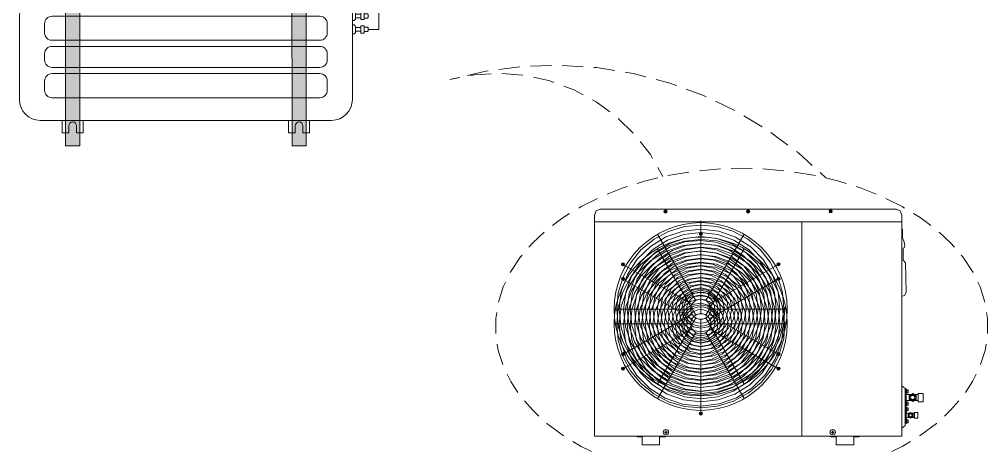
# Model space of a CAD drawing. Header units: millimetres. Extents: x 2773669 to 2919208, y -67651 to -3984.
# Drawn here: x 2818462 to 2820555, y -56564 to -55630 of the extents above; entities that cross this region are included whole.
import ezdxf

# ---------------------------------------------------------------- set-up
doc = ezdxf.new("R2010")
doc.units = ezdxf.units.MM
doc.header["$MEASUREMENT"] = 0
for name, color, linetype, lineweight in [('Exterior walls_Pen_No__1', 7, 'Continuous', 5), ('Gas Pipe', 81, 'Continuous', 5), ('Liquid Pipe', 14, 'Continuous', 5)]:
    doc.layers.add(name, color=color, linetype=linetype, lineweight=lineweight)
doc.layers.add('Exterior walls_Pen_No__119', color=7, linetype='Continuous', lineweight=5, true_color=0xdecbcb)
for name, color, linetype, true_color in [('PDF2_0_Pen_No__20', 7, 'Continuous', 0x999999), ('PDF2_a.drain', 7, 'Continuous', 0x808000), ('PDF2_Interior - Furniture _Pen_No__161', 252, 'Continuous', 0x696969)]:
    doc.layers.add(name, color=color, linetype=linetype, true_color=true_color)
doc.layers.add('PDF2_Kondenzati', color=7, linetype='Continuous')

# ---------------------------------------------------------------- blocks, each defined once
blk = doc.blocks.new('NJS12')
at = {"layer": 'Exterior walls_Pen_No__119', "linetype": 'Continuous', "lineweight": 0, "true_color": 0xeee4e4}
for points in [[(-251.9, 55), (-252, -325), (-282.5, -325), (-282.5, 55)], [(237.5, 55), (237.5, -325), (207, -325), (206.9, 55)]]:
    blk.add_hatch(color=254, dxfattribs=at).paths.add_polyline_path(points)
at = {"color": 3, "lineweight": 13}
for p, q in [((-337.5, 0), (337.5, 0)), ((337.5, 0), (337.5, -225)), ((-382.5, -225), (-382.5, -45)), ((292.5, -270), (-337.5, -270))]:
    blk.add_line(p, q, dxfattribs=at)
at = {"color": 3}
for p, q in [((-328.1, -61.3), (-328.1, -80.8)), ((266.9, -45), (-311.8, -45)), ((283.2, -80.8), (283.2, -61.3)), ((-311.8, -97.1), (266.9, -97.1)), ((-311.8, -110.2), (266.9, -110.2)), ((-328.1, -139.5), (-328.1, -126.5)), ((283.2, -126.5), (283.2, -139.5)), ((266.9, -155.8), (-311.8, -155.8)), ((-328.1, -204.8), (-328.1, -185.2)), ((-311.8, -168.9), (266.9, -168.9)), ((283.2, -185.2), (283.2, -204.8)), ((266.9, -221.1), (-311.8, -221.1))]:
    blk.add_line(p, q, dxfattribs=at)
for points in [[(-244.6, 0), (-244.6, 27.1), (-258.9, 27.1), (-258.9, 11.8, -1), (-275.6, 11.8), (-275.6, 27.1), (-289.9, 27.1), (-289.9, 0)], [(244.9, 0), (244.9, 27.1), (230.6, 27.1), (230.6, 11.8, -1), (213.9, 11.8), (213.9, 27.1), (199.6, 27.1), (199.6, 0)], [(337.5, -35), (341, -35, -0.414214), (343.9, -37.9), (343.9, -51.1, -0.414214), (341, -54), (337.5, -54)], [(337.5, -64), (341, -64, -0.414214), (343.9, -66.9), (343.9, -80.1, -0.414214), (341, -83), (337.5, -83)], [(-244.6, -270), (-244.6, -297.2), (-258.9, -297.2), (-258.9, -281.9, 1), (-275.6, -281.9), (-275.6, -297.2), (-289.9, -297.2), (-289.9, -270)], [(244.9, -270), (244.9, -297.2), (230.6, -297.2), (230.6, -281.9, 1), (213.9, -281.9), (213.9, -297.2), (199.6, -297.2), (199.6, -270)]]:
    blk.add_lwpolyline(points, format="xyb", dxfattribs=at)
for points in [[(343.9, -40.4), (355.9, -40.4), (355.9, -48.6), (343.9, -48.6)], [(355.9, -36.6), (362.7, -36.6), (362.7, -52.4), (355.9, -52.4)], [(343.9, -69.4), (355.9, -69.4), (355.9, -77.6), (343.9, -77.6)], [(355.9, -65.6), (362.7, -65.6), (362.7, -81.4), (355.9, -81.4)]]:
    blk.add_lwpolyline(points, close=True, dxfattribs=at)
for points in [[(362.7, -39.6), (368.9, -39.6, -0.414214), (371.7, -42.4), (371.7, -46.6, -0.414214), (368.9, -49.4), (362.7, -49.4)], [(362.7, -68.6), (368.9, -68.6, -0.414214), (371.7, -71.4), (371.7, -75.6, -0.414214), (368.9, -78.4), (362.7, -78.4)]]:
    blk.add_lwpolyline(points, format="xyb", close=True, dxfattribs=at)
at = {"color": 3, "lineweight": 13}
for centre, start, end in [((-337.5, -45), 90, 180), ((-337.5, -225), 180, 270), ((292.5, -225), 270, 0)]:
    blk.add_arc(centre, 45, start, end, dxfattribs=at)
at = {"color": 3}
for centre, start, end in [((-311.8, -61.3), 90, 180), ((266.9, -61.3), 0, 90), ((-311.8, -80.8), 180, 270), ((266.9, -80.8), 270, 360), ((-311.8, -126.5), 90, 180), ((266.9, -126.5), 0, 90), ((-311.8, -139.5), 180, 270), ((266.9, -139.5), 270, 360), ((-311.8, -185.2), 90, 180), ((266.9, -185.2), 0, 90), ((-311.8, -204.8), 180, 270), ((266.9, -204.8), 270, 360)]:
    blk.add_arc(centre, 16.3, start, end, dxfattribs=at)
at = {"layer": 'Exterior walls_Pen_No__1', "color": 7, "linetype": 'Continuous', "lineweight": 5, "flags": 128}
for points in [[(-251.9, 55), (-252, -325), (-282.5, -325), (-282.5, 55)], [(237.5, 55), (237.5, -325), (207, -325), (206.9, 55)]]:
    blk.add_lwpolyline(points, close=True, dxfattribs=at)

msp = doc.modelspace()

# ---------------------------------------------------------------- linework, layer by layer
at = {"layer": 'Gas Pipe'}
msp.add_lwpolyline([(2819152.7134, -55178.54946), (2819238.88311, -55178.54946), (2819238.88311, -55652.00898), (2819216.08013, -55652.00898)], dxfattribs=at)
at = {"layer": 'PDF2_0_Pen_No__20', "lineweight": 0}
for points in [[(2819971.24167, -56240.9806), (2819962.8566, -56227.86202), (2819950.14375, -56218.93598), (2819934.99653, -56215.58195), (2819919.30833, -56218.69254), (2819906.05451, -56227.59154), (2819897.12847, -56240.89946), (2819894.15312, -56256.58765), (2819897.12847, -56272.3029), (2819906.05451, -56285.61081), (2819919.30833, -56294.48276), (2819935.26701, -56297.59335), (2819950.95521, -56294.5639), (2819964.47951, -56285.9354), (2819973.94653, -56272.92501), (2819978.00382, -56257.34501), (2819974.75799, -56240.60192), (2819965.56146, -56226.26616), (2819951.49618, -56216.36636), (2819934.99653, -56212.30907), (2819917.41493, -56215.33852), (2819901.99722, -56224.99487), (2819891.71875, -56239.76341), (2819887.93194, -56257.34501), (2819891.17777, -56275.65692), (2819901.18576, -56291.31807), (2819916.33298, -56301.86703), (2819934.72604, -56305.68088), (2819953.93056, -56302.02932), (2819970.7007, -56291.31807), (2819982.06111, -56275.0889), (2819986.1184, -56255.83029), (2819981.79063, -56236.43643), (2819970.7007, -56219.90973), (2819954.20104, -56208.41407), (2819934.99653, -56203.43713), (2819914.43958, -56208.00834), (2819897.12847, -56219.69334), (2819884.95659, -56236.92331), (2819879.81736, -56257.34501), (2819883.60416, -56278.68637), (2819895.23506, -56296.91713), (2819913.08715, -56309.2513), (2819934.18507, -56313.76842), (2819956.63542, -56309.73818), (2819975.56945, -56297.67449), (2819988.82327, -56279.30849), (2819994.23299, -56257.34501), (2819991.79861, -56238.62737), (2819983.41354, -56221.6138), (2819970.43021, -56208.03539), (2819953.66007, -56199.24459), (2819934.99653, -56196.10695), (2819915.79201, -56198.78477), (2819898.21041, -56207.30508), (2819884.14513, -56220.88348), (2819875.21909, -56238.11345), (2819871.70277, -56257.34501), (2819877.11249, -56281.33713), (2819890.90729, -56301.78588), (2819910.92326, -56315.93231), (2819934.99653, -56321.883), (2819955.0125, -56317.82571), (2819973.13507, -56308.22345), (2819988.01181, -56293.83359), (2819998.01979, -56275.87331), (2820002.34757, -56255.83029), (2819998.83125, -56235.21925), (2819989.09375, -56216.69095), (2819974.21701, -56201.9224), (2819955.82396, -56192.32015), (2819935.26701, -56188.77678), (2819913.35764, -56191.42754), (2819893.34166, -56200.86751), (2819877.38298, -56216.12293), (2819867.37499, -56235.59793), (2819863.58819, -56257.34501), (2819867.64548, -56279.25439), (2819877.92395, -56299.02693), (2819893.61215, -56314.90446), (2819913.35764, -56325.53457), (2819934.99653, -56329.97054), (2819957.71736, -56325.48047), (2819978.00382, -56314.71512), (2819994.50347, -56298.54005), (2820005.59341, -56278.36179), (2820010.46216, -56255.83029), (2820006.13438, -56232.64963), (2819995.31493, -56211.74105), (2819978.81528, -56194.97091), (2819958.25833, -56183.77279), (2819934.99653, -56179.14747), (2819910.92326, -56183.3941), (2819889.28437, -56194.61928), (2819871.70277, -56211.7681), (2819860.34235, -56233.32584), (2819855.74409, -56257.34501), (2819860.07187, -56281.60762), (2819871.43229, -56303.54404), (2819888.47291, -56321.20679), (2819910.1118, -56333.05408), (2819934.18507, -56338.05807), (2819959.34028, -56333.45981), (2819982.06111, -56321.883), (2820000.45417, -56304.27436), (2820012.89653, -56282.14859), (2820018.57674, -56257.34501), (2820014.24896, -56231.2972), (2820002.34757, -56207.73786), (2819984.225, -56188.77678), (2819960.96319, -56176.17213), (2819934.99653, -56171.05994), (2819908.48889, -56175.7123), (2819884.41562, -56188.07351), (2819865.2111, -56207.00754), (2819852.49826, -56230.83737), (2819847.62951, -56257.34501), (2819851.41631, -56284.85345), (2819863.85867, -56309.71113), (2819883.60416, -56329.40252), (2819908.48889, -56341.98012), (2819935.80798, -56346.14561), (2819962.8566, -56341.03342), (2819987.20035, -56328.18533), (2820006.94584, -56308.73738), (2820019.92917, -56284.42067), (2820025.06841, -56257.34501), (2820021.01112, -56228.64643), (2820008.56875, -56202.59862), (2819988.28229, -56181.71709), (2819962.8566, -56168.05754), (2819934.18507, -56162.9724), (2819905.51354, -56167.9764), (2819879.54687, -56181.5548), (2819858.98992, -56202.35518), (2819845.7361, -56228.45709), (2819840.86735, -56257.34501), (2819843.30173, -56282.22974), (2819852.22777, -56305.57269), (2819866.83402, -56325.72391), (2819886.57951, -56341.22276), (2819909.57083, -56350.96026), (2819934.18507, -56354.23314), (2819959.34028, -56350.58158), (2819982.87257, -56340.78998), (2820002.88854, -56325.45342), (2820018.84723, -56305.57269), (2820029.1257, -56282.36498), (2820033.18299, -56257.34501), (2820030.74862, -56231.10786), (2820021.55209, -56206.49362), (2820005.86389, -56185.34161), (2819985.03646, -56169.22063), (2819960.42222, -56159.32084), (2819934.18507, -56156.39959), (2819908.48889, -56160.1323), (2819884.14513, -56170.14028), (2819863.3177, -56185.82848), (2819846.81805, -56206.22313), (2819835.9986, -56230.05296), (2819831.40034, -56255.83029), (2819834.91666, -56282.82481), (2819845.19513, -56308.03411), (2819861.69478, -56329.7812), (2819883.06319, -56346.63248), (2819908.2184, -56357.45193), (2819934.99653, -56361.56332), (2819962.31563, -56357.64127), (2819987.47084, -56347.03821), (2820009.38021, -56330.43037), (2820026.42084, -56308.84557), (2820037.51077, -56283.69036), (2820042.10903, -56256.58765), (2820039.13369, -56228.32185), (2820028.85521, -56201.84126), (2820012.08507, -56179.06633), (2819989.63472, -56161.67407), (2819963.39757, -56150.90872), (2819934.99653, -56147.55469), (2819906.325, -56150.98987), (2819879.54687, -56161.78226), (2819856.28506, -56179.17452), (2819838.43298, -56202.00355), (2819827.07256, -56228.67348), (2819823.28575, -56257.34501), (2819827.07256, -56286.36817), (2819838.43298, -56313.38974), (2819856.01458, -56336.67859), (2819879.27638, -56354.69297), (2819906.05451, -56366.18863), (2819934.99653, -56370.43526), (2819964.47951, -56365.7829), (2819991.79861, -56354.01676), (2820015.60139, -56335.86714), (2820033.99445, -56312.44304), (2820045.89584, -56285.20508), (2820051.03508, -56255.83029), (2820046.43681, -56225.80633), (2820034.53542, -56197.91921), (2820016.14236, -56173.87299), (2819992.0691, -56155.26355), (2819964.20903, -56143.28101), (2819934.18507, -56138.68275), (2819903.89062, -56143.28101), (2819875.48958, -56155.34469), (2819850.87534, -56174.17053), (2819831.94131, -56198.54133), (2819819.76943, -56226.86123), (2819815.17117, -56257.34501), (2819819.49895, -56288.23453), (2819831.67082, -56317.01425), (2819850.87534, -56341.76373), (2819875.48958, -56360.8871), (2819904.16111, -56373.16717), (2819934.99653, -56377.76544), (2819966.6434, -56373.14012), (2819995.85591, -56360.77891), (2820021.2816, -56341.4662), (2820041.02709, -56316.44623), (2820054.01042, -56287.26078), (2820059.14966, -56255.83029), (2820055.09237, -56223.37195), (2820042.65001, -56193.07751), (2820022.90452, -56167.08379), (2819996.93785, -56147.14896), (2819966.6434, -56134.7066), (2819934.18507, -56130.59521), (2819901.72673, -56135.46396), (2819871.43229, -56148.3391), (2819845.19513, -56168.46327), (2819825.17916, -56194.48404), (2819811.92534, -56224.77848), (2819807.05659, -56257.34501), (2819811.11388, -56290.723), (2819823.82673, -56321.883), (2819844.11319, -56348.68818), (2819870.62083, -56369.27217), (2819901.72673, -56382.20141), (2819934.99653, -56386.61033), (2819968.53681, -56381.55224), (2819999.64271, -56368.27137), (2820026.69132, -56347.66033), (2820047.51876, -56320.9904), (2820061.04306, -56289.93859), (2820066.45279, -56256.50651), (2820061.85452, -56222.34411), (2820048.87119, -56190.42674), (2820028.04375, -56162.9724), (2820000.99514, -56141.73924), (2819969.34826, -56128.21493), (2819934.99653, -56123.26504), (2819900.64479, -56128.21493), (2819868.45694, -56141.604), (2819840.86735, -56162.56667), (2819818.95798, -56189.77758), (2819804.8927, -56221.53265), (2819798.942, -56255.83029), (2819803.81075, -56291.10168), (2819817.33506, -56324.04689), (2819838.70346, -56352.52908), (2819866.56354, -56374.65485), (2819899.02187, -56389.01766), (2819934.18507, -56394.69787), (2819965.02049, -56390.82992), (2819994.23299, -56380.4162), (2820020.47014, -56363.9436), (2820042.37952, -56342.22356), (2820059.42015, -56316.22984), (2820070.23959, -56287.23373), (2820074.56737, -56256.5606), (2820071.59202, -56225.07602), (2820061.85452, -56195.05206), (2820045.35487, -56168.05754), (2820023.175, -56145.5531), (2819996.39688, -56128.70181), (2819966.6434, -56118.39629), (2819934.99653, -56115.1775), (2819903.62013, -56119.04545), (2819873.59617, -56129.64851), (2819846.81805, -56146.4998), (2819824.09721, -56168.78785), (2819807.05659, -56195.43074), (2819795.96666, -56225.18421), (2819791.63888, -56256.6147), (2819795.1552, -56288.7214), (2819805.70416, -56319.23224), (2819822.74478, -56346.65953), (2819845.46562, -56369.65085), (2819872.78472, -56387.07016), (2819903.07916, -56398.0519), (2819934.99653, -56402.02804), (2819967.72535, -56398.40353), (2819998.56077, -56387.69228), (2820026.42084, -56370.40822), (2820049.68264, -56347.41689), (2820067.26424, -56319.85436), (2820078.35417, -56289.07304), (2820082.68195, -56256.58765), (2820078.89515, -56223.5072), (2820068.0757, -56192.04966), (2820050.4941, -56163.81091), (2820026.96181, -56140.25157), (2819998.83125, -56122.53473), (2819967.45486, -56111.52594), (2819934.18507, -56107.84733), (2819900.64479, -56111.20136), (2819868.72742, -56122.0208), (2819840.05589, -56139.73764), (2819815.98263, -56163.45928), (2819797.86006, -56191.96852), (2819786.49964, -56223.80473), (2819782.71283, -56257.34501), (2819786.22915, -56291.45331), (2819797.58957, -56323.8846), (2819815.44166, -56353.01596), (2819839.78541, -56377.35971), (2819868.72742, -56395.67162), (2819900.91527, -56407.03204), (2819934.99653, -56410.89999), (2819969.34826, -56406.7886), (2820002.07709, -56395.23884), (2820031.56007, -56376.81874), (2820055.90383, -56352.39384), (2820074.56737, -56323.18134), (2820086.46876, -56290.61481), (2820090.52605, -56256.23602), (2820086.73924, -56221.5056), (2820075.37883, -56188.50629), (2820056.98577, -56158.88806), (2820032.37153, -56134.11153), (2820002.61806, -56115.42094), (2819969.88924, -56103.79004), (2819934.99653, -56099.75979), (2819899.83333, -56103.68184), (2819866.56354, -56115.31275), (2819836.53957, -56134.08448), (2819811.38436, -56158.99626), (2819792.45034, -56188.85792), (2819780.54895, -56222.20886), (2819776.22117, -56257.34501), (2819780.00797, -56292.94099), (2819791.90936, -56326.80585), (2819810.57291, -56357.23554), (2819835.72812, -56382.79648), (2819865.75208, -56402.16329), (2819899.56284, -56414.44336), (2819934.99653, -56418.98752), (2819970.97118, -56414.47041), (2820005.05243, -56402.29853), (2820035.61737, -56383.01287), (2820061.31355, -56357.53308), (2820080.78855, -56327.13043), (2820093.23091, -56293.18443), (2820097.82918, -56257.34501), (2820094.58334, -56220.47775), (2820083.22293, -56185.31456), (2820063.74792, -56153.69473), (2820038.05174, -56127.24118), (2820006.67535, -56107.33341), (2819971.78264, -56094.99924), (2819934.99653, -56090.88785), (2819898.21041, -56095.29677), (2819863.04722, -56107.73913), (2819831.40034, -56127.59282), (2819805.16318, -56153.88407), (2819785.14721, -56185.31456), (2819772.70485, -56220.39661), (2819768.10658, -56257.34501), (2819772.16388, -56294.69915), (2819784.33575, -56330.21398), (2819804.08124, -56362.13134), (2819830.58888, -56388.77422), (2819862.23576, -56408.87134), (2819897.66944, -56421.34075), (2819934.99653, -56425.56034), (2819972.5941, -56421.34075), (2820008.56875, -56408.92544), (2820040.7566, -56388.96356), (2820067.80522, -56362.40183), (2820088.36216, -56330.53856), (2820101.3455, -56294.94258), (2820106.21425, -56257.34501), (2820102.42744, -56218.93598), (2820090.25556, -56182.36626), (2820069.9691, -56149.47514), (2820042.92049, -56121.93966), (2820010.46216, -56101.13927), (2819974.21701, -56088.12889), (2819935.80798, -56083.55767), (2819896.85798, -56087.61497), (2819859.5309, -56100.24667), (2819825.99062, -56120.83066), (2819797.86006, -56148.3391), (2819776.76214, -56181.39251), (2819763.23783, -56218.34091), (2819758.36908, -56257.34501), (2819762.69686, -56296.83599), (2819775.40971, -56334.40651), (2819796.50763, -56368.10908), (2819824.63819, -56396.21259), (2819858.17847, -56417.28346), (2819895.77604, -56430.23975), (2819935.26701, -56434.40523), (2819974.75799, -56429.67173), (2820012.62605, -56416.33676), (2820046.43681, -56395.0495), (2820074.56737, -56366.8378), (2820095.93577, -56333.08113), (2820109.46008, -56295.45651), (2820114.32883, -56255.83029), (2820111.62397, -56220.4507), (2820101.88647, -56186.31536), (2820085.38681, -56154.83077), (2820063.20695, -56127.21414), (2820035.88785, -56104.6015), (2820004.51146, -56087.9125), (2819970.7007, -56077.82337), (2819935.26701, -56074.71278), (2819899.83333, -56078.175), (2819865.48159, -56088.50757), (2819834.1052, -56105.30476), (2819806.51561, -56127.9174), (2819783.79478, -56155.47994), (2819767.02464, -56186.93747), (2819756.74617, -56221.07282), (2819753.22985, -56256.58765), (2819756.47568, -56292.18363), (2819766.48367, -56326.48127), (2819783.25381, -56358.07405), (2819805.97464, -56385.71773), (2819833.56423, -56408.38447), (2819865.2111, -56425.10051), (2819899.56284, -56435.27079), (2819934.99653, -56438.46253), (2819970.97118, -56434.86506), (2820005.59341, -56424.18086), (2820037.51077, -56406.86975), (2820065.37084, -56383.58089), (2820087.82119, -56355.26099), (2820104.32084, -56323.01905), (2820114.32883, -56288.15338), (2820116.76321, -56252.01644)], [(2819934.99653, -56065.81378), (2819934.99653, -56234.89466)], [(2819841.40833, -56094.67465), (2819924.17708, -56237.81591)], [(2820028.58473, -56094.59351), (2819945.81597, -56237.81591)], [(2819769.7295, -56161.40358), (2819916.0625, -56246.03869)], [(2819953.93056, -56245.8223), (2820100.26355, -56161.21424)], [(2819748.09061, -56256.58765), (2819913.35764, -56256.58765)], [(2819769.99999, -56352.1504), (2819916.33298, -56267.54234)], [(2819953.66007, -56267.73168), (2820099.99307, -56352.36679)], [(2819956.9059, -56256.58765), (2820122.17293, -56256.6147)], [(2819924.17708, -56275.38644), (2819841.67881, -56418.58179)], [(2819934.99653, -56278.30769), (2819934.99653, -56447.36152)], [(2819946.08646, -56275.38644), (2820028.85521, -56418.50065)]]:
    msp.add_lwpolyline(points, dxfattribs=at)
for points in [[(2819766.48367, -56159.94296), (2819764.31978, -56159.94296), (2819764.31978, -56159.10445), (2819766.48367, -56159.10445), (2819766.48367, -56156.80532), (2819767.29513, -56156.80532), (2819767.29513, -56159.10445), (2819769.7295, -56159.10445), (2819769.7295, -56159.94296), (2819767.29513, -56159.94296), (2819767.29513, -56162.24209), (2819766.48367, -56162.24209)], [(2820102.69793, -56159.94296), (2820100.53404, -56159.94296), (2820100.53404, -56159.10445), (2820102.69793, -56159.10445), (2820102.69793, -56156.80532), (2820103.50938, -56156.80532), (2820103.50938, -56159.10445), (2820105.94376, -56159.10445), (2820105.94376, -56159.94296), (2820103.50938, -56159.94296), (2820103.50938, -56162.24209), (2820102.69793, -56162.24209)], [(2819766.48367, -56354.07085), (2819764.31978, -56354.07085), (2819764.31978, -56353.25939), (2819766.48367, -56353.25939), (2819766.48367, -56350.96026), (2819767.29513, -56350.96026), (2819767.29513, -56353.25939), (2819769.7295, -56353.25939), (2819769.7295, -56354.07085), (2819767.29513, -56354.07085), (2819767.29513, -56356.36998), (2819766.48367, -56356.36998)], [(2820102.69793, -56354.07085), (2820100.53404, -56354.07085), (2820100.53404, -56353.23235), (2820102.69793, -56353.23235), (2820102.69793, -56350.93321), (2820103.50938, -56350.93321), (2820103.50938, -56353.23235), (2820105.94376, -56353.23235), (2820105.94376, -56354.07085), (2820103.50938, -56354.07085), (2820103.50938, -56356.36998), (2820102.69793, -56356.36998)]]:
    msp.add_lwpolyline(points, close=True, dxfattribs=at)
at = {"layer": 'PDF2_a.drain', "lineweight": 0}
for points in [[(2819475.44059, -55741.8796), (2819470.30136, -55742.55581), (2819430.81038, -55751.67119)], [(2819543.6031, -55732.95355), (2819498.16143, -55738.90425)], [(2819612.30657, -55730.0323), (2819566.59442, -55731.60112)], [(2819680.73956, -55732.65602), (2819635.02741, -55729.78887)], [(2819748.90207, -55740.7706), (2819709.68158, -55734.46828), (2819703.73089, -55734.08959)], [(2819816.25312, -55754.34901), (2819788.66353, -55747.12703), (2819771.6229, -55744.39512)], [(2819408.36003, -55756.81043), (2819392.40135, -55760.54314), (2819414.31073, -55756.24241)], [(2819482.20274, -55747.96553), (2819446.22809, -55749.99418), (2819436.76108, -55751.83348)], [(2819550.63574, -55751.02203), (2819505.19407, -55747.26227)], [(2819617.44581, -55766.52088), (2819609.06074, -55763.35619), (2819573.08608, -55755.3498)], [(2819882.25173, -55773.28304), (2819866.02256, -55767.33234), (2819838.43298, -55760.11036)], [(2819680.46908, -55793.4613), (2819660.4531, -55782.56071), (2819639.0847, -55774.55432)], [(2819946.62743, -55797.4645), (2819941.21771, -55794.92193), (2819903.62013, -55781.15418)], [(2819738.35311, -55830.38266), (2819708.59964, -55808.63557), (2819700.75554, -55804.33484)], [(2820008.56875, -55827.21797), (2819967.18438, -55807.39134)], [(2819789.2045, -55876.3653), (2819756.47568, -55844.44794)], [(2820067.53473, -55862.32707), (2820028.31424, -55838.60544)], [(2820123.52536, -55902.06148), (2820086.73924, -55874.68829)], [(2819830.85937, -55930.8953), (2819825.99062, -55922.56433), (2819803.81075, -55894.02804)], [(2820175.99967, -55946.15072), (2820145.97571, -55918.91277), (2820141.91842, -55915.74808)], [(2819853.30971, -55970.03465), (2819842.21978, -55950.72194)], [(2819977.73333, -55953.64319), (2819969.61875, -55953.88662), (2819932.02118, -55957.59228)], [(2820046.16633, -55952.88583), (2820023.44549, -55952.15551), (2820000.45417, -55952.88583)], [(2820114.8698, -55957.59228), (2820077.27223, -55953.88662), (2820069.15765, -55953.64319)], [(2819841.9493, -55973.09114), (2819813.54825, -55979.85329), (2819797.58957, -55984.85729)], [(2819909.30034, -55960.29715), (2819864.12916, -55967.81666)], [(2820182.76182, -55967.81666), (2820137.59064, -55960.29715)], [(2820205.21217, -55972.71246), (2820193.04029, -55961.54138)], [(2820249.30141, -55984.85729), (2820233.34273, -55979.85329), (2820204.94168, -55973.09114)], [(2819775.6802, -55991.72763), (2819765.13124, -55995.10871), (2819732.94339, -56007.9568)], [(2820313.94759, -56007.9568), (2820281.75974, -55995.10871), (2820271.21079, -55991.72763)], [(2819711.84547, -56017.07218), (2819676.68227, -56034.62673), (2819671.27255, -56037.92666)], [(2820375.61843, -56037.92666), (2820370.20871, -56034.62673), (2820334.77503, -56017.07218)], [(2819651.52706, -56049.8551), (2819637.46178, -56058.48361), (2819614.19998, -56076.01111)], [(2820432.691, -56076.01111), (2820409.15871, -56058.48361), (2820395.09343, -56049.8551)], [(2819596.34789, -56090.37392), (2819571.73365, -56113.17591), (2819563.61907, -56122.39948)], [(2820483.27191, -56122.39948), (2820475.15733, -56113.17591), (2820450.54309, -56090.37392)], [(2819548.74233, -56139.71059), (2819545.4965, -56143.4433), (2819524.12809, -56175.27952), (2819523.04615, -56177.6057)], [(2820523.84483, -56177.6057), (2820522.76289, -56175.27952), (2820501.39448, -56143.4433), (2820498.14865, -56139.71059)], [(2819513.03816, -56198.1897), (2819507.89893, -56208.30588), (2819497.62045, -56241.19699)], [(2820549.27053, -56241.19699), (2820538.72157, -56208.30588), (2820533.85282, -56198.1897)], [(2819493.83365, -56263.78258), (2819491.66976, -56276.68477), (2819491.66976, -56309.41359)], [(2820555.22122, -56309.41359), (2820555.22122, -56276.68477), (2820553.05733, -56263.78258)], [(2819494.91559, -56332.05328), (2819497.07948, -56345.76693), (2819506.81698, -56376.16957)], [(2820539.80351, -56376.16957), (2820549.54101, -56345.76693), (2820551.7049, -56332.05328)], [(2819516.55448, -56396.9429), (2819524.12809, -56412.71225), (2819539.81629, -56436.21749)], [(2820507.07469, -56436.21749), (2820522.76289, -56412.71225), (2820530.3365, -56396.9429)], [(2819553.88157, -56454.28596), (2819571.73365, -56474.81586), (2819585.25796, -56487.47461)], [(2820461.63302, -56487.47461), (2820475.15733, -56474.81586), (2820493.00941, -56454.28596)], [(2819602.0281, -56503.00052), (2819602.29859, -56503.24395), (2819637.46178, -56529.53521), (2819638.81421, -56530.34666)], [(2820408.07677, -56530.34666), (2820409.15871, -56529.53521), (2820444.32191, -56503.24395), (2820444.59239, -56503.00052)], [(2819658.5597, -56542.2751), (2819676.68227, -56553.39208), (2819698.59165, -56564.26562)], [(2820348.29933, -56564.26562), (2820370.20871, -56553.39208), (2820388.33128, -56542.2751)]]:
    msp.add_lwpolyline(points, dxfattribs=at)
at = {"layer": 'PDF2_a.drain', "color": 7, "lineweight": 0}
for centre, radius in [((2819935.02617, -56288.01556), 187.14677), ((2819935.0389, -56288.05701), 36.74386), ((2819935.09726, -56287.86331), 30.46437), ((2819935.15081, -56288.02569), 21.75518), ((2820393.1693, -56447.36539), 6.52266)]:
    msp.add_circle(centre, radius, dxfattribs=at)
for points in [[(2819858.71944, -56042.0651), (2819856.82603, -56042.0651), (2819855.4736, -56043.55278), (2819855.4736, -56045.41913)], [(2819855.4736, -56045.41913), (2819855.4736, -56047.28548), (2819856.82603, -56048.77316), (2819858.71944, -56048.77316)], [(2819862.23576, -56045.41913), (2819862.23576, -56043.55278), (2819860.61284, -56042.0651), (2819858.71944, -56042.0651)], [(2819858.71944, -56048.77316), (2819860.61284, -56048.77316), (2819862.23576, -56047.28548), (2819862.23576, -56045.41913)], [(2820037.51077, -56042.0651), (2820035.61737, -56042.0651), (2820033.99445, -56043.55278), (2820033.99445, -56045.41913)], [(2820033.99445, -56045.41913), (2820033.99445, -56047.28548), (2820035.61737, -56048.77316), (2820037.51077, -56048.77316)], [(2820040.7566, -56045.41913), (2820040.7566, -56043.55278), (2820039.13369, -56042.0651), (2820037.51077, -56042.0651)], [(2820037.51077, -56048.77316), (2820039.13369, -56048.77316), (2820040.7566, -56047.28548), (2820040.7566, -56045.41913)], [(2820216.03161, -56041.71347), (2820214.13821, -56041.71347), (2820212.5153, -56043.22819), (2820212.5153, -56045.09455)], [(2820212.5153, -56045.09455), (2820212.5153, -56046.93385), (2820214.13821, -56048.44857), (2820216.03161, -56048.44857)], [(2820219.27745, -56045.09455), (2820219.27745, -56043.22819), (2820217.92502, -56041.71347), (2820216.03161, -56041.71347)], [(2820216.03161, -56048.44857), (2820217.92502, -56048.44857), (2820219.27745, -56046.93385), (2820219.27745, -56045.09455)], [(2819934.99653, -56090.45507), (2819933.10312, -56090.45507), (2819931.75069, -56091.96979), (2819931.75069, -56093.8091)], [(2819931.75069, -56093.8091), (2819931.75069, -56095.67545), (2819933.10312, -56097.19018), (2819934.99653, -56097.19018)], [(2819938.51285, -56093.8091), (2819938.51285, -56091.96979), (2819936.88993, -56090.45507), (2819934.99653, -56090.45507)], [(2819934.99653, -56097.19018), (2819936.88993, -56097.19018), (2819938.51285, -56095.67545), (2819938.51285, -56093.8091)], [(2819767.02464, -56187.53254), (2819765.13124, -56187.53254), (2819763.50832, -56189.02022), (2819763.50832, -56190.88657)], [(2819763.50832, -56190.88657), (2819763.50832, -56192.75293), (2819765.13124, -56194.2406), (2819767.02464, -56194.2406)], [(2819770.27047, -56190.88657), (2819770.27047, -56189.02022), (2819768.91804, -56187.53254), (2819767.02464, -56187.53254)], [(2819767.02464, -56194.2406), (2819768.91804, -56194.2406), (2819770.27047, -56192.75293), (2819770.27047, -56190.88657)], [(2820103.2389, -56187.53254), (2820101.3455, -56187.53254), (2820099.72258, -56189.02022), (2820099.72258, -56190.88657)], [(2820099.72258, -56190.88657), (2820099.72258, -56192.75293), (2820101.3455, -56194.2406), (2820103.2389, -56194.2406)], [(2820106.48473, -56190.88657), (2820106.48473, -56189.02022), (2820105.1323, -56187.53254), (2820103.2389, -56187.53254)], [(2820103.2389, -56194.2406), (2820105.1323, -56194.2406), (2820106.48473, -56192.75293), (2820106.48473, -56190.88657)], [(2819767.02464, -56381.66044), (2819765.13124, -56381.66044), (2819763.50832, -56383.14811), (2819763.50832, -56385.01447)], [(2819763.50832, -56385.01447), (2819763.50832, -56386.88082), (2819765.13124, -56388.39554), (2819767.02464, -56388.39554)], [(2819770.27047, -56385.01447), (2819770.27047, -56383.14811), (2819768.91804, -56381.66044), (2819767.02464, -56381.66044)], [(2819767.02464, -56388.39554), (2819768.91804, -56388.39554), (2819770.27047, -56386.88082), (2819770.27047, -56385.01447)], [(2820103.2389, -56381.66044), (2820101.3455, -56381.66044), (2820099.72258, -56383.14811), (2820099.72258, -56385.01447)], [(2820099.72258, -56385.01447), (2820099.72258, -56386.88082), (2820101.3455, -56388.36849), (2820103.2389, -56388.36849)], [(2820106.48473, -56385.01447), (2820106.48473, -56383.14811), (2820105.1323, -56381.66044), (2820103.2389, -56381.66044)], [(2820103.2389, -56388.36849), (2820105.1323, -56388.36849), (2820106.48473, -56386.88082), (2820106.48473, -56385.01447)], [(2820393.20003, -56442.76325), (2820390.76565, -56442.76325), (2820388.60177, -56444.7919), (2820388.60177, -56447.30742)], [(2820388.60177, -56447.30742), (2820388.60177, -56449.82294), (2820390.76565, -56451.87864), (2820393.20003, -56451.87864)], [(2820397.79829, -56447.30742), (2820397.79829, -56444.7919), (2820395.6344, -56442.76325), (2820393.20003, -56442.76325)], [(2820393.20003, -56451.87864), (2820395.6344, -56451.87864), (2820397.79829, -56449.82294), (2820397.79829, -56447.30742)], [(2819934.99653, -56478.71086), (2819933.10312, -56478.71086), (2819931.75069, -56480.22558), (2819931.75069, -56482.09194)], [(2819938.51285, -56482.09194), (2819938.51285, -56480.22558), (2819936.88993, -56478.71086), (2819934.99653, -56478.71086)], [(2819931.75069, -56482.09194), (2819931.75069, -56483.93124), (2819933.10312, -56485.44597), (2819934.99653, -56485.44597)], [(2819934.99653, -56485.44597), (2819936.88993, -56485.44597), (2819938.51285, -56483.93124), (2819938.51285, -56482.09194)], [(2820388.60177, -56481.46982), (2820386.16739, -56481.46982), (2820384.27399, -56483.47142), (2820384.27399, -56485.90579)], [(2820384.27399, -56485.90579), (2820384.27399, -56488.34017), (2820386.16739, -56490.31472), (2820388.60177, -56490.31472)], [(2820388.60177, -56482.7952), (2820386.97885, -56482.7952), (2820385.62642, -56484.17468), (2820385.62642, -56485.90579)], [(2820385.62642, -56485.90579), (2820385.62642, -56487.60986), (2820386.97885, -56489.01638), (2820388.60177, -56489.01638)], [(2820393.20003, -56485.90579), (2820393.20003, -56483.47142), (2820391.03614, -56481.46982), (2820388.60177, -56481.46982)], [(2820391.8476, -56485.90579), (2820391.8476, -56484.17468), (2820390.49517, -56482.7952), (2820388.60177, -56482.7952)], [(2820388.60177, -56490.31472), (2820391.03614, -56490.31472), (2820393.20003, -56488.34017), (2820393.20003, -56485.90579)], [(2820388.60177, -56489.01638), (2820390.49517, -56489.01638), (2820391.8476, -56487.60986), (2820391.8476, -56485.90579)], [(2819859.80138, -56516.55187), (2819856.55555, -56516.55187), (2819853.85069, -56519.14854), (2819853.85069, -56522.31323)], [(2819865.48159, -56522.31323), (2819865.48159, -56519.14854), (2819862.77673, -56516.55187), (2819859.80138, -56516.55187)], [(2820220.08891, -56516.55187), (2820217.11356, -56516.55187), (2820214.4087, -56519.14854), (2820214.4087, -56522.31323)], [(2820226.0396, -56522.31323), (2820226.0396, -56519.14854), (2820223.33474, -56516.55187), (2820220.08891, -56516.55187)], [(2819853.85069, -56522.31323), (2819853.85069, -56525.50496), (2819856.55555, -56528.07458), (2819859.80138, -56528.07458)], [(2819859.80138, -56528.07458), (2819862.77673, -56528.07458), (2819865.48159, -56525.50496), (2819865.48159, -56522.31323)], [(2820214.4087, -56522.31323), (2820214.4087, -56525.50496), (2820217.11356, -56528.07458), (2820220.08891, -56528.07458)], [(2820220.08891, -56528.07458), (2820223.33474, -56528.07458), (2820226.0396, -56525.50496), (2820226.0396, -56522.31323)]]:
    msp.add_open_spline(points, degree=3, dxfattribs=at)
at = {"layer": 'PDF2_Interior - Furniture _Pen_No__161', "color": 253, "lineweight": 0, "true_color": 0x999999}
for centre, radius in [((2819935.00308, -56256.66225), 187.16986), ((2819935.03317, -56256.68631), 36.74954), ((2819935.09726, -56256.51397), 30.46437), ((2819935.14513, -56256.65496), 21.76081)]:
    msp.add_circle(centre, radius, dxfattribs=at)
for points in [[(2819767.02464, -56156.15615), (2819765.13124, -56156.15615), (2819763.50832, -56157.67087), (2819763.50832, -56159.53723)], [(2819763.50832, -56159.53723), (2819763.50832, -56161.37653), (2819765.13124, -56162.89126), (2819767.02464, -56162.89126)], [(2819770.27047, -56159.53723), (2819770.27047, -56157.67087), (2819768.91804, -56156.15615), (2819767.02464, -56156.15615)], [(2819767.02464, -56162.89126), (2819768.91804, -56162.89126), (2819770.27047, -56161.37653), (2819770.27047, -56159.53723)], [(2820103.2389, -56156.15615), (2820101.3455, -56156.15615), (2820099.72258, -56157.67087), (2820099.72258, -56159.51018)], [(2820099.72258, -56159.51018), (2820099.72258, -56161.37653), (2820101.3455, -56162.89126), (2820103.2389, -56162.89126)], [(2820106.48473, -56159.51018), (2820106.48473, -56157.67087), (2820105.1323, -56156.15615), (2820103.2389, -56156.15615)], [(2820103.2389, -56162.89126), (2820105.1323, -56162.89126), (2820106.48473, -56161.37653), (2820106.48473, -56159.51018)], [(2819767.02464, -56350.28405), (2819765.13124, -56350.28405), (2819763.50832, -56351.79877), (2819763.50832, -56353.66512)], [(2819763.50832, -56353.66512), (2819763.50832, -56355.50443), (2819765.13124, -56357.01915), (2819767.02464, -56357.01915)], [(2819770.27047, -56353.66512), (2819770.27047, -56351.79877), (2819768.91804, -56350.28405), (2819767.02464, -56350.28405)], [(2819767.02464, -56357.01915), (2819768.91804, -56357.01915), (2819770.27047, -56355.50443), (2819770.27047, -56353.66512)], [(2820103.2389, -56350.28405), (2820101.3455, -56350.28405), (2820099.72258, -56351.79877), (2820099.72258, -56353.63807)], [(2820099.72258, -56353.63807), (2820099.72258, -56355.50443), (2820101.3455, -56357.01915), (2820103.2389, -56357.01915)], [(2820106.48473, -56353.63807), (2820106.48473, -56351.79877), (2820105.1323, -56350.28405), (2820103.2389, -56350.28405)], [(2820103.2389, -56357.01915), (2820105.1323, -56357.01915), (2820106.48473, -56355.50443), (2820106.48473, -56353.63807)]]:
    msp.add_open_spline(points, degree=3, dxfattribs=at)
at = {"layer": 'PDF2_Kondenzati', "lineweight": 0}
for points in [[(2819717.79616, -56040.65857), (2820357.22537, -56040.65857), (2820365.88093, -56044.28309), (2820369.66774, -56053.07389), (2820369.66774, -56530.75239), (2819705.3538, -56530.75239), (2819705.3538, -56053.07389), (2819708.87012, -56044.28309)], [(2819858.44895, -56045.82486), (2819856.01458, -56045.82486), (2819856.01458, -56045.0134), (2819858.44895, -56045.0134), (2819858.44895, -56042.71427), (2819859.26041, -56042.71427), (2819859.26041, -56045.0134), (2819861.4243, -56045.0134), (2819861.4243, -56045.82486), (2819859.26041, -56045.82486), (2819859.26041, -56048.12399), (2819858.44895, -56048.12399)], [(2820036.9698, -56045.82486), (2820034.80591, -56045.82486), (2820034.80591, -56045.0134), (2820036.9698, -56045.0134), (2820036.9698, -56042.71427), (2820037.78126, -56042.71427), (2820037.78126, -56045.0134), (2820040.21563, -56045.0134), (2820040.21563, -56045.82486), (2820037.78126, -56045.82486), (2820037.78126, -56048.12399), (2820036.9698, -56048.12399)], [(2820215.49064, -56045.50028), (2820213.32675, -56045.50028), (2820213.32675, -56044.66177), (2820215.49064, -56044.66177), (2820215.49064, -56042.36264), (2820216.3021, -56042.36264), (2820216.3021, -56044.66177), (2820218.73648, -56044.66177), (2820218.73648, -56045.50028), (2820216.3021, -56045.50028), (2820216.3021, -56047.79941), (2820215.49064, -56047.79941)], [(2819934.72604, -56094.24188), (2819932.29166, -56094.24188), (2819932.29166, -56093.40337), (2819934.72604, -56093.40337), (2819934.72604, -56091.10424), (2819935.5375, -56091.10424), (2819935.5375, -56093.40337), (2819937.70139, -56093.40337), (2819937.70139, -56094.24188), (2819935.5375, -56094.24188), (2819935.5375, -56096.54101), (2819934.72604, -56096.54101)], [(2819766.48367, -56191.2923), (2819764.31978, -56191.2923), (2819764.31978, -56190.48084), (2819766.48367, -56190.48084), (2819766.48367, -56188.18171), (2819767.29513, -56188.18171), (2819767.29513, -56190.48084), (2819769.7295, -56190.48084), (2819769.7295, -56191.2923), (2819767.29513, -56191.2923), (2819767.29513, -56193.59143), (2819766.48367, -56193.59143)], [(2820102.69793, -56191.2923), (2820100.53404, -56191.2923), (2820100.53404, -56190.48084), (2820102.69793, -56190.48084), (2820102.69793, -56188.18171), (2820103.50938, -56188.18171), (2820103.50938, -56190.48084), (2820105.94376, -56190.48084), (2820105.94376, -56191.2923), (2820103.50938, -56191.2923), (2820103.50938, -56193.59143), (2820102.69793, -56193.59143)], [(2819766.48367, -56385.4202), (2819764.31978, -56385.4202), (2819764.31978, -56384.60874), (2819766.48367, -56384.60874), (2819766.48367, -56382.3096), (2819767.29513, -56382.3096), (2819767.29513, -56384.60874), (2819769.7295, -56384.60874), (2819769.7295, -56385.4202), (2819767.29513, -56385.4202), (2819767.29513, -56387.71933), (2819766.48367, -56387.71933)], [(2820102.69793, -56385.4202), (2820100.53404, -56385.4202), (2820100.53404, -56384.60874), (2820102.69793, -56384.60874), (2820102.69793, -56382.3096), (2820103.50938, -56382.3096), (2820103.50938, -56384.60874), (2820105.94376, -56384.60874), (2820105.94376, -56385.4202), (2820103.50938, -56385.4202), (2820103.50938, -56387.71933), (2820102.69793, -56387.71933)], [(2820369.66774, -56422.01697), (2820376.97086, -56427.67013), (2820376.97086, -56507.57173), (2820369.66774, -56513.92816)], [(2820379.13475, -56428.88732), (2820376.97086, -56428.88732), (2820376.97086, -56503.46034), (2820379.13475, -56503.46034)], [(2820393.20003, -56438.48957), (2820385.62642, -56442.8985), (2820385.62642, -56451.71635), (2820393.20003, -56456.15232), (2820400.77364, -56451.71635), (2820400.77364, -56442.8985)], [(2820415.92086, -56438.35433), (2820405.37191, -56438.35433), (2820405.37191, -56457.04492), (2820415.92086, -56457.04492)], [(2819934.72604, -56482.49767), (2819932.29166, -56482.49767), (2819932.29166, -56481.68621), (2819934.72604, -56481.68621), (2819934.72604, -56479.38708), (2819935.5375, -56479.38708), (2819935.5375, -56481.68621), (2819937.70139, -56481.68621), (2819937.70139, -56482.49767), (2819935.5375, -56482.49767), (2819935.5375, -56484.7968), (2819934.72604, -56484.7968)], [(2820388.60177, -56479.87395), (2820383.46253, -56482.9034), (2820383.46253, -56488.90819), (2820388.60177, -56491.93763), (2820394.01149, -56488.90819), (2820394.01149, -56482.9034)], [(2820404.01947, -56479.52232), (2820396.98684, -56479.52232), (2820396.98684, -56492.28927), (2820404.01947, -56492.28927)], [(2819859.26041, -56522.71895), (2819857.09652, -56522.71895), (2819857.09652, -56521.9075), (2819859.26041, -56521.9075), (2819859.26041, -56519.60836), (2819860.07187, -56519.60836), (2819860.07187, -56521.9075), (2819862.50624, -56521.9075), (2819862.50624, -56522.71895), (2819860.07187, -56522.71895), (2819860.07187, -56525.01809), (2819859.26041, -56525.01809)], [(2820219.81842, -56522.71895), (2820217.38405, -56522.71895), (2820217.38405, -56521.9075), (2820219.81842, -56521.9075), (2820219.81842, -56519.60836), (2820220.62988, -56519.60836), (2820220.62988, -56521.9075), (2820222.79377, -56521.9075), (2820222.79377, -56522.71895), (2820220.62988, -56522.71895), (2820220.62988, -56525.01809), (2820219.81842, -56525.01809)]]:
    msp.add_lwpolyline(points, close=True, dxfattribs=at)
for points in [[(2819705.3538, -56067.51785), (2820369.66774, -56067.51785)], [(2820153.27883, -56067.51785), (2820153.27883, -56530.75239)], [(2819934.99653, -56097.19018), (2819934.99653, -56266.27106)], [(2820369.66774, -56083.9634), (2820371.02017, -56083.9634), (2820371.02017, -56102.30236), (2820374.80697, -56111.22841), (2820376.42989, -56120.72247), (2820375.34795, -56123.40028), (2820372.64308, -56124.56337), (2820372.64308, -56150.3407), (2820377.51183, -56156.50778), (2820379.40524, -56219.74744), (2820376.42989, -56226.4014), (2820369.66774, -56228.94397)], [(2819971.24167, -56272.32994), (2819962.8566, -56259.23842), (2819950.14375, -56250.31237), (2819934.99653, -56246.95835), (2819919.30833, -56250.06894), (2819906.05451, -56258.96793), (2819897.12847, -56272.2488), (2819894.15312, -56287.96404), (2819897.12847, -56303.65224), (2819906.05451, -56316.96016), (2819919.30833, -56325.85915), (2819935.26701, -56328.94269), (2819950.95521, -56325.91325), (2819964.47951, -56317.31179), (2819973.94653, -56304.3014), (2819978.00382, -56288.7214), (2819974.75799, -56271.97831), (2819965.56146, -56257.64255), (2819951.49618, -56247.74276), (2819934.99653, -56243.65841), (2819917.41493, -56246.71491), (2819901.99722, -56256.34421), (2819891.71875, -56271.11276), (2819887.93194, -56288.7214), (2819891.17777, -56307.03331), (2819901.18576, -56322.66741), (2819916.33298, -56333.21637), (2819934.72604, -56337.03023), (2819953.93056, -56333.40571), (2819970.7007, -56322.66741), (2819982.06111, -56306.46529), (2819986.1184, -56287.17963), (2819981.79063, -56267.78578), (2819970.7007, -56251.25907), (2819954.20104, -56239.76341), (2819934.99653, -56234.81352), (2819914.43958, -56239.38473), (2819897.12847, -56251.06973), (2819884.95659, -56268.2997), (2819879.81736, -56288.7214), (2819883.60416, -56310.03571), (2819895.23506, -56328.26648), (2819913.08715, -56340.60064), (2819934.18507, -56345.14481), (2819956.63542, -56341.11457), (2819975.56945, -56329.05089), (2819988.82327, -56310.68488), (2819994.23299, -56288.7214), (2819991.79861, -56270.00376), (2819983.41354, -56252.99019), (2819970.43021, -56239.41178), (2819953.66007, -56230.62098), (2819934.99653, -56227.48334), (2819915.79201, -56230.13411), (2819898.21041, -56238.68147), (2819884.14513, -56252.23282), (2819875.21909, -56269.48984), (2819871.70277, -56288.7214), (2819877.11249, -56312.71352), (2819890.90729, -56333.13523), (2819910.92326, -56347.28165), (2819934.99653, -56353.23235), (2819955.0125, -56349.2021), (2819973.13507, -56339.59984), (2819988.01181, -56325.20998), (2819998.01979, -56307.2497), (2820002.34757, -56287.17963), (2819998.83125, -56266.59564), (2819989.09375, -56248.04029), (2819974.21701, -56233.2988), (2819955.82396, -56223.69654), (2819935.26701, -56220.15317), (2819913.35764, -56222.80393), (2819893.34166, -56232.21685), (2819877.38298, -56247.47227), (2819867.37499, -56266.97432), (2819863.58819, -56288.7214), (2819867.64548, -56310.63078), (2819877.92395, -56330.40332), (2819893.61215, -56346.28085), (2819913.35764, -56356.91096), (2819934.99653, -56361.31988), (2819957.71736, -56356.85686), (2819978.00382, -56346.06446), (2819994.50347, -56329.91644), (2820005.59341, -56309.71113), (2820010.46216, -56287.17963), (2820006.13438, -56264.02602), (2819995.31493, -56243.11744), (2819978.81528, -56226.32025), (2819958.25833, -56215.14918), (2819934.99653, -56210.52386), (2819910.92326, -56214.7705), (2819889.28437, -56225.96862), (2819871.70277, -56243.14449), (2819860.34235, -56264.70224), (2819855.74409, -56288.7214), (2819860.07187, -56312.98401), (2819871.43229, -56334.89339), (2819888.47291, -56352.55613), (2819910.1118, -56364.40342), (2819934.18507, -56369.40742), (2819959.34028, -56364.8362), (2819982.06111, -56353.23235), (2820000.45417, -56335.65075), (2820012.89653, -56313.52498), (2820018.57674, -56288.7214), (2820014.24896, -56262.67359), (2820002.34757, -56239.0872), (2819984.225, -56220.15317), (2819960.96319, -56207.54852), (2819934.99653, -56202.43633), (2819908.48889, -56207.08869), (2819884.41562, -56219.42286), (2819865.2111, -56238.38394), (2819852.49826, -56262.18671), (2819847.62951, -56288.7214), (2819851.41631, -56316.20279), (2819863.85867, -56341.06047), (2819883.60416, -56360.77891), (2819908.48889, -56373.35651), (2819935.80798, -56377.522), (2819962.8566, -56372.40981), (2819987.20035, -56359.56172), (2820006.94584, -56340.11377), (2820019.92917, -56315.77002), (2820025.06841, -56288.7214), (2820021.01112, -56260.02283), (2820008.56875, -56233.94796), (2819988.28229, -56213.09348), (2819962.8566, -56199.43393), (2819934.18507, -56194.34879), (2819905.51354, -56199.35279), (2819879.54687, -56212.90414), (2819858.98992, -56233.73157), (2819845.7361, -56259.80644), (2819840.86735, -56288.7214), (2819843.30173, -56313.57908), (2819852.22777, -56336.94908), (2819866.83402, -56357.1003), (2819886.57951, -56372.59915), (2819909.57083, -56382.33665), (2819934.18507, -56385.60954), (2819959.34028, -56381.95797), (2819982.87257, -56372.13933), (2820002.88854, -56356.80276), (2820018.84723, -56336.92203), (2820029.1257, -56313.74137), (2820033.18299, -56288.7214), (2820030.74862, -56262.48425), (2820021.55209, -56237.87001), (2820005.86389, -56216.69095), (2819985.03646, -56200.56997), (2819960.42222, -56190.69723), (2819934.18507, -56187.77598), (2819908.48889, -56191.48164), (2819884.14513, -56201.48963), (2819863.3177, -56217.17782), (2819846.81805, -56237.59953), (2819835.9986, -56261.4023), (2819831.40034, -56287.17963), (2819834.91666, -56314.2012), (2819845.19513, -56339.38346), (2819861.69478, -56361.13054), (2819883.06319, -56377.98183), (2819908.2184, -56388.82832), (2819934.99653, -56392.93971), (2819962.31563, -56389.01766), (2819987.47084, -56378.4146), (2820009.38021, -56361.77971), (2820026.42084, -56340.22196), (2820037.51077, -56315.06675), (2820042.10903, -56287.93699), (2820039.13369, -56259.67119), (2820028.85521, -56233.1906), (2820012.08507, -56210.44272), (2819989.63472, -56193.02341), (2819963.39757, -56182.25806), (2819934.99653, -56178.90404), (2819906.325, -56182.36626), (2819879.54687, -56193.15865), (2819856.28506, -56210.55091), (2819838.43298, -56233.37994), (2819827.07256, -56260.02283), (2819823.28575, -56288.7214), (2819827.07256, -56317.71752), (2819838.43298, -56344.76613), (2819856.01458, -56368.05499), (2819879.27638, -56386.04231), (2819906.05451, -56397.53797), (2819934.99653, -56401.78461), (2819964.47951, -56397.15929), (2819991.79861, -56385.39315), (2820015.60139, -56367.21648), (2820033.99445, -56343.79238), (2820045.89584, -56316.55443), (2820051.03508, -56287.17963), (2820046.43681, -56257.18272), (2820034.53542, -56229.26855), (2820016.14236, -56205.24938), (2819992.0691, -56186.63994), (2819964.20903, -56174.6574), (2819934.18507, -56170.05914), (2819903.89062, -56174.63035), (2819875.48958, -56186.72108), (2819850.87534, -56205.54692), (2819831.94131, -56229.89067), (2819819.76943, -56258.23762), (2819815.17117, -56288.7214), (2819819.49895, -56319.61092), (2819831.67082, -56348.3636), (2819850.87534, -56373.11308), (2819875.48958, -56392.26349), (2819904.16111, -56404.51652), (2819934.99653, -56409.11478), (2819966.6434, -56404.48947), (2819995.85591, -56392.12825), (2820021.2816, -56372.81554), (2820041.02709, -56347.79557), (2820054.01042, -56318.63717), (2820059.14966, -56287.17963), (2820055.09237, -56254.7213), (2820042.65001, -56224.4539), (2820022.90452, -56198.43313), (2819996.93785, -56178.52535), (2819966.6434, -56166.08299), (2819934.18507, -56161.9716), (2819901.72673, -56166.81331), (2819871.43229, -56179.71549), (2819845.19513, -56199.81261), (2819825.17916, -56225.86043), (2819811.92534, -56256.12783), (2819807.05659, -56288.7214), (2819811.11388, -56322.09939), (2819823.82673, -56353.25939), (2819844.11319, -56380.06457), (2819870.62083, -56400.62152), (2819901.72673, -56413.5778), (2819934.99653, -56417.98673), (2819968.53681, -56412.90159), (2819999.64271, -56399.64777), (2820026.69132, -56379.00967), (2820047.51876, -56352.33974), (2820061.04306, -56321.31498), (2820066.45279, -56287.8829), (2820061.85452, -56253.69345), (2820048.87119, -56221.80314), (2820028.04375, -56194.32174), (2820000.99514, -56173.11563), (2819969.34826, -56159.59133), (2819934.99653, -56154.64143), (2819900.64479, -56159.59133), (2819868.45694, -56172.98039), (2819840.86735, -56193.91602), (2819818.95798, -56221.12692), (2819804.8927, -56252.88199), (2819798.942, -56287.17963), (2819803.81075, -56322.47807), (2819817.33506, -56355.42328), (2819838.70346, -56383.87842), (2819866.56354, -56406.03124), (2819899.02187, -56420.39405), (2819934.18507, -56426.07426), (2819965.02049, -56422.20631), (2819994.23299, -56411.79259), (2820020.47014, -56395.31999), (2820042.37952, -56373.5729), (2820059.42015, -56347.60623), (2820070.23959, -56318.58307), (2820074.56737, -56287.93699), (2820071.59202, -56256.42536), (2820061.85452, -56226.4014), (2820045.35487, -56199.43393), (2820023.175, -56176.92949), (2819996.39688, -56160.0782), (2819966.6434, -56149.77268), (2819934.99653, -56146.55389), (2819903.62013, -56150.42185), (2819873.59617, -56161.0249), (2819846.81805, -56177.87619), (2819824.09721, -56200.1372), (2819807.05659, -56226.80713), (2819795.96666, -56256.5606), (2819791.63888, -56287.99109), (2819795.1552, -56320.07075), (2819805.70416, -56350.58158), (2819822.74478, -56378.03592), (2819845.46562, -56401.02724), (2819872.78472, -56418.4195), (2819903.07916, -56429.40124), (2819934.99653, -56433.40443), (2819967.72535, -56429.77992), (2819998.56077, -56419.06867), (2820026.42084, -56401.78461), (2820049.68264, -56378.79329), (2820067.26424, -56351.23075), (2820078.35417, -56320.44943), (2820082.68195, -56287.96404), (2820078.89515, -56254.85654), (2820068.0757, -56223.42605), (2820050.4941, -56195.1873), (2820026.96181, -56171.62796), (2819998.83125, -56153.88407), (2819967.45486, -56142.90233), (2819934.18507, -56139.22372), (2819900.64479, -56142.57775), (2819868.72742, -56153.39719), (2819840.05589, -56171.11403), (2819815.98263, -56194.83567), (2819797.86006, -56223.31786), (2819786.49964, -56255.15408), (2819782.71283, -56288.7214), (2819786.22915, -56322.80266), (2819797.58957, -56355.23394), (2819815.44166, -56384.3653), (2819839.78541, -56408.70905), (2819868.72742, -56427.02096), (2819900.91527, -56438.40843), (2819934.99653, -56442.24933), (2819969.34826, -56438.16499), (2820002.07709, -56426.61523), (2820031.56007, -56408.16808), (2820055.90383, -56383.77023), (2820074.56737, -56354.55773), (2820086.46876, -56321.96415), (2820090.52605, -56287.61241), (2820086.73924, -56252.88199), (2820075.37883, -56219.88268), (2820056.98577, -56190.2374), (2820032.37153, -56165.46087), (2820002.61806, -56146.79733), (2819969.88924, -56135.13938), (2819934.99653, -56131.10914), (2819899.83333, -56135.05823), (2819866.56354, -56146.68914), (2819836.53957, -56165.43383), (2819811.38436, -56190.37265), (2819792.45034, -56220.23432), (2819780.54895, -56253.55821), (2819776.22117, -56288.7214), (2819780.00797, -56324.31738), (2819791.90936, -56358.15519), (2819810.57291, -56388.61193), (2819835.72812, -56414.14582), (2819865.75208, -56433.53968), (2819899.56284, -56445.7927), (2819934.99653, -56450.36391), (2819970.97118, -56445.8468), (2820005.05243, -56433.64787), (2820035.61737, -56414.36221), (2820061.31355, -56388.90947), (2820080.78855, -56358.47978), (2820093.23091, -56324.53377), (2820097.82918, -56288.7214), (2820094.58334, -56251.85414), (2820083.22293, -56216.69095), (2820063.74792, -56185.04407), (2820038.05174, -56158.59053), (2820006.67535, -56138.68275), (2819971.78264, -56126.34858), (2819934.99653, -56122.26424), (2819898.21041, -56126.67316), (2819863.04722, -56139.11553), (2819831.40034, -56158.94216), (2819805.16318, -56185.23341), (2819785.14721, -56216.69095), (2819772.70485, -56251.74595), (2819768.10658, -56288.7214), (2819772.16388, -56326.07554), (2819784.33575, -56361.59037), (2819804.08124, -56393.48068), (2819830.58888, -56420.15061), (2819862.23576, -56440.22069), (2819897.66944, -56452.6901), (2819934.99653, -56456.93673), (2819972.5941, -56452.6901), (2820008.56875, -56440.30183), (2820040.7566, -56420.31291), (2820067.80522, -56393.75117), (2820088.36216, -56361.8879), (2820101.3455, -56326.31898), (2820106.21425, -56288.7214), (2820102.42744, -56250.31237), (2820090.25556, -56213.74265), (2820069.9691, -56180.85154), (2820042.92049, -56153.289), (2820010.46216, -56132.48862), (2819974.21701, -56119.47823), (2819935.80798, -56114.93407), (2819896.85798, -56118.99136), (2819859.5309, -56131.62306), (2819825.99062, -56152.20705), (2819797.86006, -56179.71549), (2819776.76214, -56212.7689), (2819763.23783, -56249.7173), (2819758.36908, -56288.7214), (2819762.69686, -56328.21238), (2819775.40971, -56365.7829), (2819796.50763, -56399.48547), (2819824.63819, -56427.58898), (2819858.17847, -56448.65985), (2819895.77604, -56461.61614), (2819935.26701, -56465.78162), (2819974.75799, -56461.04812), (2820012.62605, -56447.71315), (2820046.43681, -56426.39884), (2820074.56737, -56398.18714), (2820095.93577, -56364.45752), (2820109.46008, -56326.8329), (2820114.32883, -56287.17963), (2820111.62397, -56251.80005), (2820101.88647, -56217.69175), (2820085.38681, -56186.18011), (2820063.20695, -56158.56348), (2820035.88785, -56135.97789), (2820004.51146, -56119.28889), (2819970.7007, -56109.17271), (2819935.26701, -56106.06212), (2819899.83333, -56109.55139), (2819865.48159, -56119.88396), (2819834.1052, -56136.6541), (2819806.51561, -56159.29379), (2819783.79478, -56186.85633), (2819767.02464, -56218.31386), (2819756.74617, -56252.44921), (2819753.22985, -56287.96404), (2819756.47568, -56323.56002), (2819766.48367, -56357.83061), (2819783.25381, -56389.42339), (2819805.97464, -56417.09412), (2819833.56423, -56439.73381), (2819865.2111, -56456.4769), (2819899.56284, -56466.64718), (2819934.99653, -56469.83892), (2819970.97118, -56466.2144), (2820005.59341, -56455.55725), (2820037.51077, -56438.21909), (2820065.37084, -56414.93023), (2820087.82119, -56386.61033), (2820104.32084, -56354.36839), (2820114.32883, -56319.50273), (2820116.76321, -56283.39283)], [(2819841.40833, -56126.05105), (2819924.17708, -56269.19231)], [(2820028.58473, -56125.9699), (2819945.81597, -56269.19231)], [(2819769.7295, -56192.75293), (2819916.0625, -56277.38804)], [(2819953.93056, -56277.17165), (2820100.26355, -56192.56358)], [(2819748.09061, -56287.93699), (2819913.35764, -56287.96404)], [(2819956.9059, -56287.96404), (2820122.17293, -56287.96404)], [(2819769.99999, -56383.49974), (2819916.33298, -56298.89168)], [(2819924.17708, -56306.76283), (2819841.67881, -56449.95819)], [(2819934.99653, -56309.65703), (2819934.99653, -56478.71086)], [(2819946.08646, -56306.73578), (2820028.85521, -56449.84999)], [(2819953.66007, -56299.10807), (2820099.99307, -56383.74318)], [(2820379.13475, -56438.08384), (2820380.2167, -56438.08384), (2820380.2167, -56430.40204), (2820379.13475, -56430.40204)], [(2820380.2167, -56430.99711), (2820383.19204, -56430.99711), (2820383.19204, -56437.29943), (2820380.2167, -56437.29943)], [(2820405.37191, -56440.70756), (2820379.13475, -56440.70756)], [(2820379.13475, -56453.93433), (2820405.37191, -56453.93433)], [(2820379.13475, -56464.75378), (2820380.2167, -56464.75378), (2820380.2167, -56457.04492), (2820379.13475, -56457.04492)], [(2820380.2167, -56457.66704), (2820383.19204, -56457.66704), (2820383.19204, -56463.96937), (2820380.2167, -56463.96937)], [(2820379.13475, -56476.51992), (2820380.2167, -56476.51992), (2820380.2167, -56468.81107), (2820379.13475, -56468.81107)], [(2820380.2167, -56469.43319), (2820383.19204, -56469.43319), (2820383.19204, -56475.73551), (2820380.2167, -56475.73551)], [(2820396.98684, -56481.38867), (2820379.13475, -56481.38867)], [(2820379.13475, -56490.42291), (2820396.98684, -56490.42291)], [(2820379.13475, -56502.91937), (2820380.2167, -56502.91937), (2820380.2167, -56495.21052), (2820379.13475, -56495.21052)], [(2820380.2167, -56495.83263), (2820383.19204, -56495.83263), (2820383.19204, -56502.13496), (2820380.2167, -56502.13496)], [(2819797.31909, -56530.75239), (2819797.31909, -56531.99663), (2819808.6795, -56531.99663), (2819808.6795, -56549.92986), (2819846.00659, -56549.92986), (2819846.00659, -56531.99663), (2819858.71944, -56531.99663), (2819858.71944, -56530.75239)], [(2820216.03161, -56530.75239), (2820216.03161, -56531.99663), (2820227.66252, -56531.99663), (2820227.66252, -56549.92986), (2820266.07155, -56549.92986), (2820266.07155, -56531.99663), (2820277.43197, -56531.99663), (2820277.43197, -56530.75239)]]:
    msp.add_lwpolyline(points, dxfattribs=at)

# ---------------------------------------------------------------- block references
at = {"layer": 'Liquid Pipe', "lineweight": 13}
msp.add_blockref('NJS12', (2818844.34669, -55578.513), dxfattribs=at)

doc.saveas('drawing.dxf')
